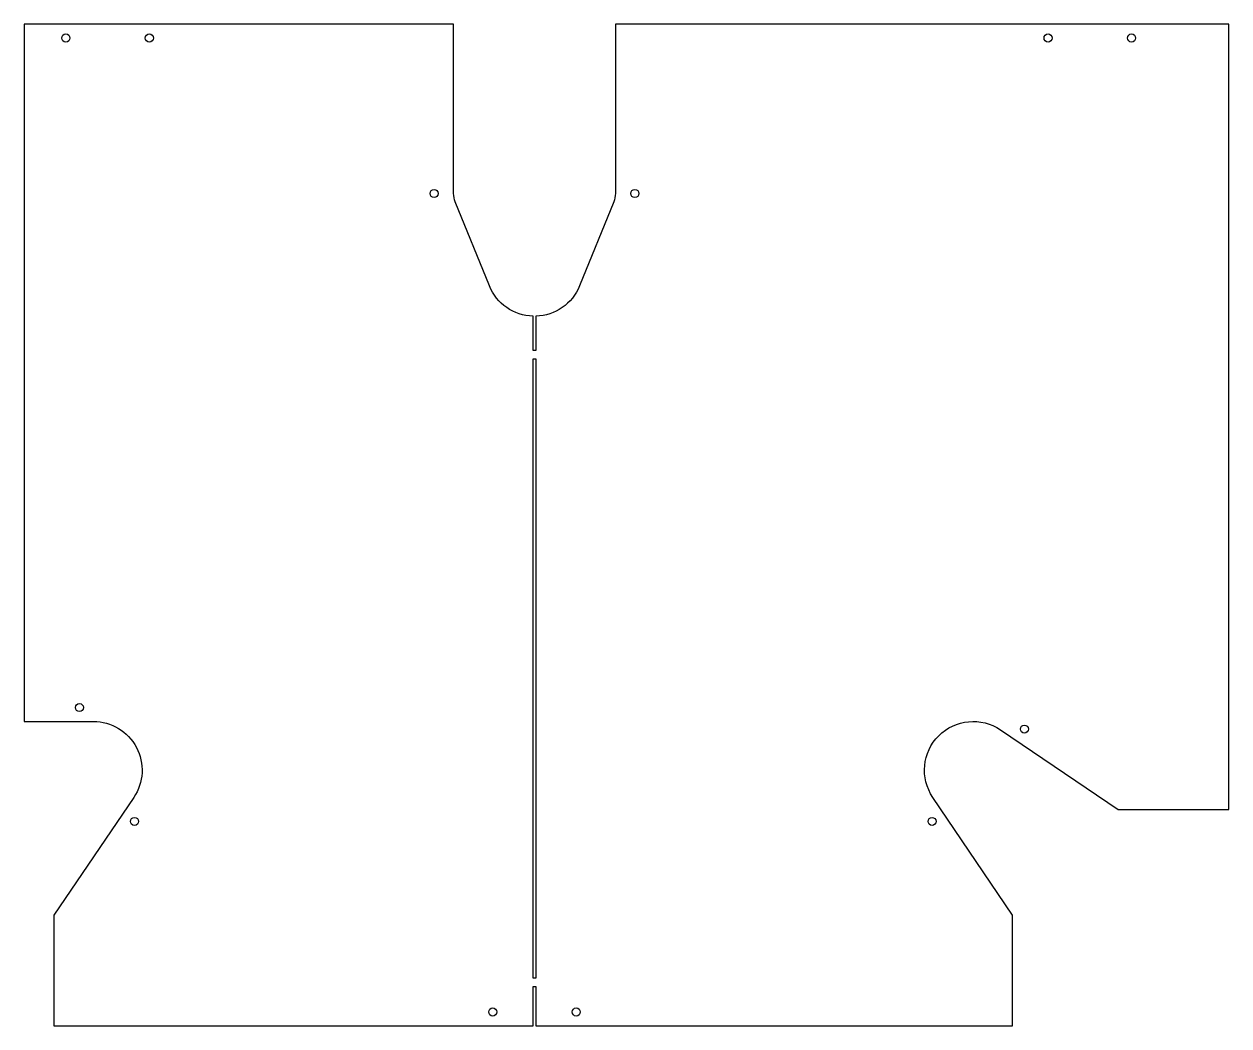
# Model space of a CAD drawing. Header units: millimetres. Extents: x -183 to 250, y -5 to 355.
import ezdxf

# ---------------------------------------------------------------- set-up
doc = ezdxf.new("R2010")
doc.units = ezdxf.units.MM

msp = doc.modelspace()

# ---------------------------------------------------------------- linework, layer by layer
msp.add_lwpolyline([(-0.5, 237.72), (-0.5, 250.04, -0.297361), (-16.21, 260.95), (-28.47, 291.11, -0.096822), (-29.06, 294.12), (-29.06, 355), (-183.42, 355), (-183.42, 104.4), (-158.52, 104.4, -0.601403), (-144.03, 77.09), (-172.68, 34.76), (-172.68, -5), (-0.5, -5), (-0.5, 9.14), (0.5, 9.14), (0.5, -5), (171.82, -5), (171.82, 34.76), (143.16, 77.09, -0.825674), (167.47, 101.39), (209.8, 72.74), (249.56, 72.74), (249.56, 355), (29.06, 355), (29.06, 294.12, -0.096822), (28.47, 291.11), (16.21, 260.95, -0.297361), (0.5, 250.04), (0.5, 237.72)], format="xyb", close=True)
msp.add_lwpolyline([(-0.5, 234.72), (0.5, 234.72), (0.5, 12.14), (-0.5, 12.14)], close=True)
for centre in [(-168.42, 350), (-138.42, 350), (184.56, 350), (214.56, 350), (-36.06, 294.12), (36.06, 294.12), (-163.52, 109.4), (176.07, 101.67), (-143.75, 68.48), (142.88, 68.48), (-15, 0), (15, 0)]:
    msp.add_circle(centre, 1.45)

doc.saveas('drawing.dxf')
